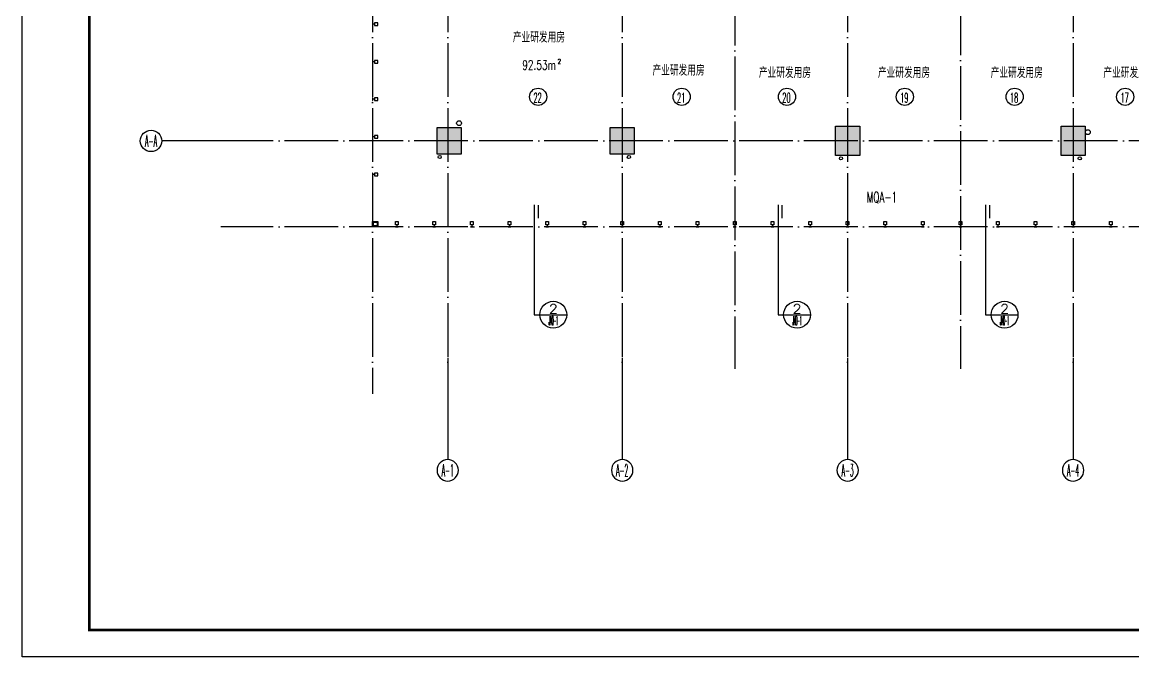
# Model space of a CAD drawing. Extents: x 1980812 to 2578970, y -669191 to 284498.
# Drawn here: x 1980812 to 2022190, y 151711 to 175365 of the extents above; entities that cross this region are included whole.
import ezdxf
from ezdxf.enums import TextEntityAlignment as Align

# ---------------------------------------------------------------- set-up
doc = ezdxf.new("R2010")
doc.units = 0
doc.header["$LTSCALE"] = 1000
doc.header["$MEASUREMENT"] = 0
doc.linetypes.add('DOTE', pattern=[2.42, 2, -0.2, 0.02, -0.2])
for name, color, linetype in [('AXIS', 3, 'Continuous'), ('AXIS_TEXT', 7, 'Continuous'), ('COLU', 6, 'Continuous'), ('COLU_HATCH', 251, 'Continuous'), ('CURTWALL', 2, 'Continuous'), ('dote', 1, 'DOTE'), ('EQUIP_地漏', 255, 'Continuous'), ('TK', 1, 'Continuous'), ('VPIPE-废水', 30, 'Continuous'), ('VPIPE-雨水', 140, 'Continuous'), ('WALL', 4, 'Continuous'), ('WINDOW', 2, 'Continuous'), ('幕墙编号', 14, 'Continuous'), ('房号', 231, 'Continuous'), ('房间名称', 7, 'Continuous'), ('窗户分隔', 133, 'Continuous'), ('节点', 3, 'Continuous')]:
    doc.layers.add(name, color=color, linetype=linetype)
doc.styles.add('_TCH_AXIS', font='COMPLEX', dxfattribs={"bigfont": 'GBCBIG'})
doc.styles.add('COMP', font='COMPLEX.shx', dxfattribs={"bigfont": 'hztxt'})
doc.styles.add('COMPLEX', font='COMPLEX')
doc.styles.add('HZF', font='ROMANS2', dxfattribs={"width": 0.7, "bigfont": 'HZDF2'})
doc.styles.add('HZTXTW', font='txtw.shx', dxfattribs={"width": 0.6, "bigfont": 'hztxtw.shx'})

# ---------------------------------------------------------------- blocks, each defined once
blk = doc.blocks.new('A$C40541402')
at = {"layer": 'CURTWALL'}
for points in [[(-2800, -26300), (-2600, -26300), (-2600, -26500), (-2800, -26500)], [(-2770, -26330), (-2630, -26330), (-2630, -26470), (-2770, -26470)]]:
    blk.add_lwpolyline(points, close=True, dxfattribs=at)
blk = doc.blocks.new('_index')
blk.add_line((-0.5, 0), (0.5, 0))
blk.add_circle((0, 0), 0.5)
at = {"style": 'COMP'}
for tag, width, p, p2 in [('1', 2.333333, (-0.17, 0.05), (0.17, 0.05)), ('-', 1.166667, (-0.17, -0.39), (0.17, -0.39))]:
    blk.add_attdef(tag, text='', height=0.34, dxfattribs=dict(at, width=width)).set_placement(p, p2, align=Align.FIT)
blk = doc.blocks.new('A$C28812CA5')
at = {"layer": '房间名称', "style": 'HZTXTW', "width": 0.6}
for p in [(3396, -19435), (8600, -20667), (12563, -20754), (17000, -20754), (21200, -20754), (25400, -20754)]:
    blk.add_text('产业研发用房', height=400, rotation=0.0006, dxfattribs=at).set_placement(p, align=Align.MIDDLE_CENTER)
blk = doc.blocks.new('huxingbianhao')
at = {"layer": '房号'}
for centre in [(3367, -21655), (8716, -21655), (12638, -21655), (17029, -21655), (21120, -21655), (25239, -21655)]:
    blk.add_circle(centre, 320, dxfattribs=at)
at = {"layer": '房号', "style": 'HZTXTW', "width": 0.506757}
for s, p in [('22', (3192, -21869)), ('21', (8541, -21869)), ('20', (12463, -21869)), ('19', (16854, -21869)), ('18', (20945, -21869)), ('17', (25064, -21869))]:
    blk.add_text(s, height=358.4, dxfattribs=at).set_placement(p)
blk = doc.blocks.new('4~10层墙柱')
at = {"layer": 'COLU_HATCH'}
h = blk.add_hatch(color=256, dxfattribs=at)
h.dxf.hatch_style = 1
h.paths.add_polyline_path([(77152, -1157448), (77152, -1156548), (78252, -1156548), (78252, -1157448)])
h = blk.add_hatch(color=256, dxfattribs=at)
h.dxf.hatch_style = 1
h.paths.add_polyline_path([(77152, -1165848), (77152, -1164948), (78252, -1164948), (78252, -1165848)])
h = blk.add_hatch(color=256, dxfattribs=at)
h.dxf.hatch_style = 1
h.paths.add_polyline_path([(77202, -1174248), (77202, -1173348), (78202, -1173348), (78202, -1174248)])
h = blk.add_hatch(color=256, dxfattribs=at)
h.dxf.hatch_style = 1
h.paths.add_polyline_path([(77202, -1180698), (77202, -1179798), (78202, -1179798), (78202, -1180698)])
at = {"layer": 'COLU'}
for points in [[(77152, -1157448), (77152, -1156548), (78252, -1156548), (78252, -1157448)], [(77152, -1157448), (77152, -1156548), (78252, -1156548), (78252, -1157448)], [(77152, -1165848), (77152, -1164948), (78252, -1164948), (78252, -1165848)], [(77152, -1165848), (77152, -1164948), (78252, -1164948), (78252, -1165848)], [(77202, -1174248), (77202, -1173348), (78202, -1173348), (78202, -1174248)], [(77202, -1174248), (77202, -1173348), (78202, -1173348), (78202, -1174248)], [(77202, -1180698), (77202, -1179798), (78202, -1179798), (78202, -1180698)]]:
    blk.add_lwpolyline(points, close=True, dxfattribs=at)
blk = doc.blocks.new('STSHTBHSWTBH')
at = {"layer": 'VPIPE-废水', "linetype": 'Continuous'}
blk.add_circle((651924, -109303), 60, dxfattribs=at)
at = {"layer": 'VPIPE-雨水', "linetype": 'Continuous'}
for centre, radius in [((637696, -107991), 90), ((661124, -108328), 90), ((636974, -109253), 60), ((644023, -109253), 60), ((660823, -109303), 60)]:
    blk.add_circle(centre, radius, dxfattribs=at)
blk = doc.blocks.new('A$C176F6898')
at = {"layer": 'dote'}
blk.add_blockref('STSHTBHSWTBH', (-637274, 85353), dxfattribs=at)
blk = doc.blocks.new('_AXISO')
blk.add_circle((0, 0), 0.5)
at = {"layer": 'AXIS_TEXT', "style": 'COMPLEX', "width": 1.041667}
blk.add_attdef('A', text='', height=0.56, dxfattribs=at).set_placement((-0.25, -0.28), (0.25, -0.28), align=Align.FIT)
blk = doc.blocks.new('竖梃0903')
at = {"layer": '窗户分隔'}
blk.add_line((115028288, 22648046), (115028222, 22648046), dxfattribs=at)
for points in [[(115028222, 22648096), (115028225, 22648096), (115028225, 22647996), (115028222, 22647996)], [(115028288, 22648096), (115028422, 22648096), (115028422, 22647996), (115028288, 22647996)]]:
    blk.add_lwpolyline(points, close=True, dxfattribs=at)

msp = doc.modelspace()

# ---------------------------------------------------------------- linework, layer by layer
at = {"layer": 'AXIS'}
for p, q in [((1989843, 170940.5), (1986011.9, 170940.5)), ((1996666.5, 162856.6), (1996666.5, 159062.2)), ((2003166.5, 162856.6), (2003166.5, 159062.2)), ((2011566.5, 162856.6), (2011566.5, 159062.2)), ((2019966.5, 162856.6), (2019966.5, 159062.2))]:
    msp.add_line(p, q, dxfattribs=at)
at = {"layer": 'dote'}
for p, q in [((1993866.5, 203617.7), (1993866.5, 161516.8)), ((1996666.5, 203617.7), (1996666.5, 161516.8)), ((2003166.5, 203617.7), (2003166.5, 161516.8)), ((2011566.5, 203617.7), (2011566.5, 161516.8)), ((2019966.5, 203617.7), (2019966.5, 161516.8)), ((2007366.5, 203120.6), (2007366.5, 162444.9)), ((2015766.5, 176140.5), (2015766.5, 162444.9)), ((2053079.9, 170940.5), (1988213, 170940.5)), ((2053079.9, 167740.5), (1988213, 167740.5))]:
    msp.add_line(p, q, dxfattribs=at)
at = {"layer": 'TK'}
for points in [[(1980812.3, 211111.3), (2064912.3, 211111.3), (2064912.3, 151711.3), (1980812.3, 151711.3)], [(1983312.3, 210111.3), (2055912.3, 210111.3), (2055912.3, 152711.3), (1983312.3, 152711.3)]]:
    msp.add_lwpolyline(points, close=True, dxfattribs=at)
at = {"layer": 'TK', "const_width": 100}
msp.add_lwpolyline([(2063912.3, 152711.3), (2063912.3, 210111.3), (1983312.3, 210111.3), (1983312.3, 152711.3)], close=True, dxfattribs=at)
at = {"layer": '节点'}
for p, q in [((1999891.3, 168556.3), (1999891.3, 164460.9)), ((2008973.8, 168556.3), (2008973.8, 164460.9)), ((2016704.8, 168556.3), (2016704.8, 164460.9)), ((1999891.3, 164460.9), (2000735.8, 164460.9)), ((2008973.8, 164460.9), (2009818.3, 164460.9)), ((2016704.8, 164460.9), (2017549.3, 164460.9))]:
    msp.add_line(p, q, dxfattribs=at)
at = {"layer": '节点', "ltscale": 0.5, "const_width": 50}
for points in [[(2000041.3, 168556.3), (2000041.3, 168056.3)], [(2009123.8, 168556.3), (2009123.8, 168056.3)], [(2016854.8, 168556.3), (2016854.8, 168056.3)]]:
    msp.add_lwpolyline(points, dxfattribs=at)

# ---------------------------------------------------------------- block references
at = {"layer": 'AXIS'}
ref = msp.add_blockref('_AXISO', (1985611.9, 170940.5), dxfattribs=dict(at, xscale=800, yscale=800, zscale=800))
ref.add_attrib('A', 'A-A', dxfattribs={"layer": 'AXIS_TEXT', "height": 452.55, "style": '_TCH_AXIS', "width": 0.323077}).set_placement((1985385.7, 170714.2), (1985838.2, 170714.2), align=Align.FIT)
ref = msp.add_blockref('_AXISO', (1996666.5, 158662.2), dxfattribs=dict(at, xscale=-800, yscale=800, zscale=800, rotation=180))
ref.add_attrib('A', 'A-1', dxfattribs={"layer": 'AXIS_TEXT', "height": 452.55, "style": '_TCH_AXIS', "width": 0.375}).set_placement((1996440.2, 158435.9), (1996892.8, 158435.9), align=Align.FIT)
ref = msp.add_blockref('_AXISO', (2003166.5, 158662.2), dxfattribs=dict(at, xscale=-800, yscale=800, zscale=800, rotation=180))
ref.add_attrib('A', 'A-2', dxfattribs={"layer": 'AXIS_TEXT', "height": 452.55, "style": '_TCH_AXIS', "width": 0.344262}).set_placement((2002940.2, 158435.9), (2003392.8, 158435.9), align=Align.FIT)
ref = msp.add_blockref('_AXISO', (2011566.5, 158662.2), dxfattribs=dict(at, xscale=-800, yscale=800, zscale=800, rotation=180))
ref.add_attrib('A', 'A-3', dxfattribs={"layer": 'AXIS_TEXT', "height": 452.55, "style": '_TCH_AXIS', "width": 0.344262}).set_placement((2011340.2, 158435.9), (2011792.8, 158435.9), align=Align.FIT)
ref = msp.add_blockref('_AXISO', (2019966.5, 158662.2), dxfattribs=dict(at, xscale=-800, yscale=800, zscale=800, rotation=180))
ref.add_attrib('A', 'A-4', dxfattribs={"layer": 'AXIS_TEXT', "height": 452.55, "style": '_TCH_AXIS', "width": 0.333333}).set_placement((2019740.2, 158435.9), (2020192.8, 158435.9), align=Align.FIT)
at = {"layer": 'COLU', "rotation": 270}
msp.add_blockref('4~10层墙柱', (3176964.6, 248642.3), dxfattribs=at)
at = {"layer": 'EQUIP_地漏'}
msp.add_blockref('A$C176F6898', (1996666.5, 194240.5), dxfattribs=at)
at = {"layer": 'WALL'}
msp.add_blockref('A$C40541402', (1996666.5, 194240.5), dxfattribs=at)
at = {"layer": 'WINDOW', "xscale": -1, "rotation": 180}
for p in [(-113034355.2, 22823336.3), (-113034355.2, 22821936.3), (-113034355.2, 22820536.3), (-113034355.2, 22819136.3), (-113034355.2, 22817736.3)]:
    msp.add_blockref('竖梃0903', p, dxfattribs=at)
at = {"layer": 'WINDOW', "rotation": 90}
for p in [(24642812.3, -114860481.3), (24644212.3, -114860481.3), (24645612.3, -114860481.3), (24647012.3, -114860481.3), (24648412.3, -114860481.3), (24649812.3, -114860481.3), (24651212.3, -114860481.3), (24652612.3, -114860481.3), (24654012.3, -114860481.3), (24655412.3, -114860481.3), (24656812.3, -114860481.3), (24658212.3, -114860481.3), (24659612.3, -114860481.3), (24661012.3, -114860481.3), (24662412.3, -114860481.3), (24663812.3, -114860481.3), (24665212.3, -114860481.3), (24666612.3, -114860481.3), (24668012.3, -114860481.3), (24669412.3, -114860481.3)]:
    msp.add_blockref('竖梃0903', p, dxfattribs=at)
at = {"layer": '房号'}
for name in ['A$C28812CA5', 'huxingbianhao']:
    msp.add_blockref(name, (1996666.5, 194240.5), dxfattribs=at)
at = {"layer": '节点', "ltscale": 0.5}
ref = msp.add_blockref('_index', (2000598.8, 164460.9), dxfattribs=dict(at, xscale=1000.000000050349, yscale=1000.000000050349, zscale=1000.000000050349))
ref.add_attrib('1', '2', dxfattribs={"layer": '0', "height": 340, "rotation": 360, "style": 'COMP', "width": 1.5}).set_placement((2000428.8, 164510.9), (2000768.8, 164510.9), align=Align.FIT)
ref.add_attrib('-', 'JAD-1', dxfattribs={"layer": '0', "height": 340, "style": 'COMP', "width": 0.225806}).set_placement((2000428.8, 164070.9), (2000768.8, 164070.9), align=Align.FIT)
ref = msp.add_blockref('_index', (2009681.3, 164460.9), dxfattribs=dict(at, xscale=1000.000000050349, yscale=1000.000000050349, zscale=1000.000000050349))
ref.add_attrib('1', '2', dxfattribs={"layer": '0', "height": 340, "rotation": 360, "style": 'COMP', "width": 1.5}).set_placement((2009511.3, 164510.9), (2009851.3, 164510.9), align=Align.FIT)
ref.add_attrib('-', 'JAD-1', dxfattribs={"layer": '0', "height": 340, "style": 'COMP', "width": 0.225806}).set_placement((2009511.3, 164070.9), (2009851.3, 164070.9), align=Align.FIT)
ref = msp.add_blockref('_index', (2017412.3, 164460.9), dxfattribs=dict(at, xscale=1000.000000050349, yscale=1000.000000050349, zscale=1000.000000050349))
ref.add_attrib('1', '2', dxfattribs={"layer": '0', "height": 340, "rotation": 360, "style": 'COMP', "width": 1.5}).set_placement((2017242.3, 164510.9), (2017582.3, 164510.9), align=Align.FIT)
ref.add_attrib('-', 'JAD-1', dxfattribs={"layer": '0', "height": 340, "style": 'COMP', "width": 0.225806}).set_placement((2017242.3, 164070.9), (2017582.3, 164070.9), align=Align.FIT)

# ---------------------------------------------------------------- texts
at = {"layer": '幕墙编号', "style": 'HZTXTW', "width": 0.6}
msp.add_text('MQA-1', height=400, rotation=0.00057, dxfattribs=at).set_placement((2012842.5, 168841.5), align=Align.MIDDLE_CENTER)
at = {"layer": '房间名称', "style": 'HZF', "width": 0.7}
for s, height, p in [('92.53m', 350, (2000071.7, 173767.5)), ('2', 175, (2000823.9, 173905.5))]:
    msp.add_text(s, height=height, dxfattribs=at).set_placement(p, align=Align.MIDDLE_CENTER)

doc.saveas('drawing.dxf')
